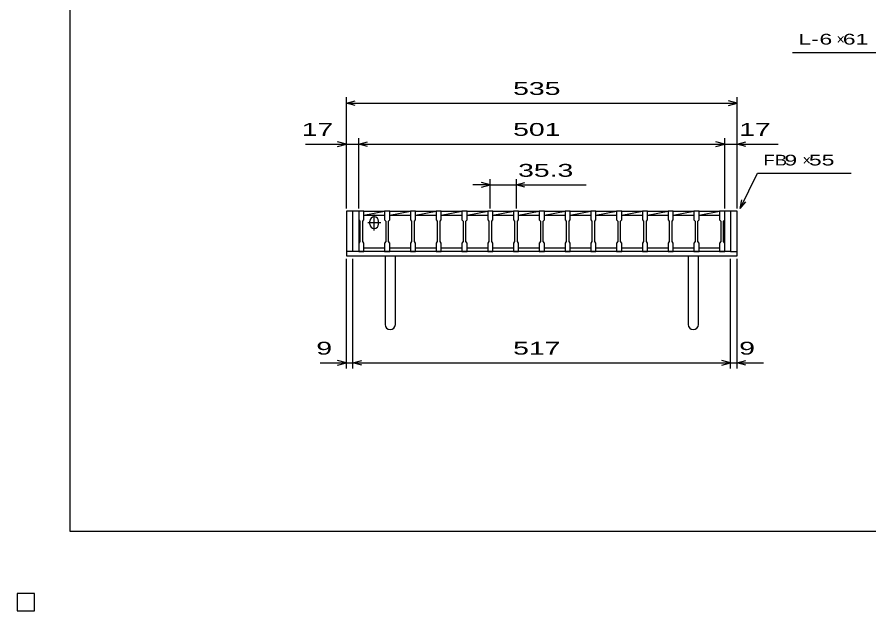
# Model space of a CAD drawing. Units: millimetres, scale not verified. Extents: x -1456 to 1385, y -1026 to 843.
# Drawn here: x -1456 to -289, y -1026 to -213 of the extents above; entities that cross this region are included whole.
import ezdxf
from ezdxf.enums import TextEntityAlignment as Align

# ---------------------------------------------------------------- set-up
doc = ezdxf.new("R2010")
doc.units = ezdxf.units.MM
doc.header["$LTSCALE"] = 8
for name, color, linetype, lineweight in [('0_2', 150, 'Continuous', 25), ('16', 3, 'Continuous', 25), ('19', 6, 'Continuous', 25), ('22', 4, 'Continuous', 25), ('24', 2, 'Continuous', 25), ('32', 4, 'Continuous', 25)]:
    doc.layers.add(name, color=color, linetype=linetype, lineweight=lineweight)
doc.styles.add('ベクトル', font='')
doc.styles.get('ベクトル').set_extended_font_data('ベクトル')

msp = doc.modelspace()

# ---------------------------------------------------------------- linework, layer by layer
at = {"layer": '0_2'}
for p, q in [((-1383.2, -917.2), (-1383.2, 842.8)), ((1384.8, -917.2), (-1383.2, -917.2)), ((-1432, -1002), (-1456, -1002)), ((-1456, -1002), (-1456, -1026)), ((-1432, -1002), (-1456, -1002)), ((-1456, -1002), (-1456, -1026)), ((-1432, -1002), (-1456, -1002)), ((-1456, -1002), (-1456, -1026)), ((-1432, -1002), (-1456, -1002)), ((-1456, -1002), (-1456, -1026)), ((-1432, -1002), (-1456, -1002)), ((-1456, -1002), (-1456, -1026)), ((-1432, -1026), (-1432, -1002)), ((-1432, -1026), (-1432, -1002)), ((-1432, -1026), (-1432, -1002)), ((-1432, -1026), (-1432, -1002)), ((-1432, -1026), (-1432, -1002)), ((-1456, -1026), (-1432, -1026)), ((-1456, -1026), (-1432, -1026)), ((-1456, -1026), (-1432, -1026)), ((-1456, -1026), (-1432, -1026)), ((-1456, -1026), (-1432, -1026))]:
    msp.add_line(p, q, dxfattribs=at)
at = {"layer": '16'}
for p, q in [((-988, -479), (-988, -478.3)), ((-988, -478.3), (-981, -478.3)), ((-988, -479), (-988, -490.5)), ((-981, -479), (-988, -479)), ((-988, -479), (-988, -529)), ((-981, -478.3), (-981, -479)), ((-981, -490.5), (-981, -479)), ((-981, -479), (-952.7, -479)), ((-981, -484.5), (-952.7, -479)), ((-981, -484.5), (-952.7, -484.5)), ((-966.85, -505.5), (-966.85, -483.5)), ((-952.7, -479), (-952.7, -478.3)), ((-952.7, -478.3), (-945.7, -478.3)), ((-952.7, -479), (-952.7, -490.5)), ((-945.7, -479), (-952.7, -479)), ((-945.7, -478.3), (-945.7, -479)), ((-945.7, -490.5), (-945.7, -479)), ((-945.7, -479), (-917.4, -479)), ((-945.7, -484.5), (-917.4, -479)), ((-945.7, -484.5), (-917.4, -484.5)), ((-917.4, -479), (-917.4, -478.3)), ((-917.4, -478.3), (-910.4, -478.3)), ((-917.4, -479), (-917.4, -490.5)), ((-910.4, -479), (-917.4, -479)), ((-910.4, -478.3), (-910.4, -479)), ((-910.4, -490.5), (-910.4, -479)), ((-910.4, -479), (-882.1, -479)), ((-910.4, -484.5), (-882.1, -479)), ((-910.4, -484.5), (-882.1, -484.5)), ((-882.1, -479), (-882.1, -478.3)), ((-882.1, -478.3), (-875.1, -478.3)), ((-882.1, -479), (-882.1, -490.5)), ((-875.1, -479), (-882.1, -479)), ((-875.1, -478.3), (-875.1, -479)), ((-875.1, -490.5), (-875.1, -479)), ((-875.1, -479), (-846.8, -479)), ((-875.1, -484.5), (-846.8, -479)), ((-875.1, -484.5), (-846.8, -484.5)), ((-846.8, -479), (-846.8, -478.3)), ((-846.8, -478.3), (-839.8, -478.3)), ((-846.8, -479), (-846.8, -490.5)), ((-839.8, -479), (-846.8, -479)), ((-839.8, -478.3), (-839.8, -479)), ((-839.8, -490.5), (-839.8, -479)), ((-839.8, -479), (-811.5, -479)), ((-839.8, -484.5), (-811.5, -479)), ((-839.8, -484.5), (-811.5, -484.5)), ((-811.5, -479), (-811.5, -478.3)), ((-811.5, -478.3), (-804.5, -478.3)), ((-811.5, -479), (-811.5, -490.5)), ((-804.5, -479), (-811.5, -479)), ((-804.5, -478.3), (-804.5, -479)), ((-804.5, -490.5), (-804.5, -479)), ((-804.5, -479), (-776.2, -479)), ((-804.5, -484.5), (-776.2, -479)), ((-804.5, -484.5), (-776.2, -484.5)), ((-776.2, -479), (-776.2, -478.3)), ((-776.2, -478.3), (-769.2, -478.3)), ((-776.2, -479), (-776.2, -490.5)), ((-769.2, -479), (-776.2, -479)), ((-769.2, -478.3), (-769.2, -479)), ((-769.2, -490.5), (-769.2, -479)), ((-769.2, -479), (-740.9, -479)), ((-769.2, -484.5), (-740.9, -479)), ((-769.2, -484.5), (-740.9, -484.5)), ((-740.9, -479), (-740.9, -478.3)), ((-740.9, -478.3), (-733.9, -478.3)), ((-740.9, -479), (-740.9, -490.5)), ((-733.9, -479), (-740.9, -479)), ((-733.9, -478.3), (-733.9, -479)), ((-733.9, -490.5), (-733.9, -479)), ((-733.9, -479), (-705.6, -479)), ((-733.9, -484.5), (-705.6, -479)), ((-733.9, -484.5), (-705.6, -484.5)), ((-705.6, -479), (-705.6, -478.3)), ((-705.6, -478.3), (-698.6, -478.3)), ((-705.6, -479), (-705.6, -490.5)), ((-698.6, -479), (-705.6, -479)), ((-698.6, -478.3), (-698.6, -479)), ((-698.6, -490.5), (-698.6, -479)), ((-698.6, -479), (-670.3, -479)), ((-698.6, -484.5), (-670.3, -479)), ((-698.6, -484.5), (-670.3, -484.5)), ((-670.3, -479), (-670.3, -478.3)), ((-670.3, -478.3), (-663.3, -478.3)), ((-670.3, -479), (-670.3, -490.5)), ((-663.3, -479), (-670.3, -479)), ((-663.3, -478.3), (-663.3, -479)), ((-663.3, -490.5), (-663.3, -479)), ((-663.3, -479), (-635, -479)), ((-663.3, -484.5), (-635, -479)), ((-663.3, -484.5), (-635, -484.5)), ((-635, -479), (-635, -478.3)), ((-635, -478.3), (-628, -478.3)), ((-635, -479), (-635, -490.5)), ((-628, -479), (-635, -479)), ((-628, -478.3), (-628, -479)), ((-628, -490.5), (-628, -479)), ((-628, -479), (-599.7, -479)), ((-628, -484.5), (-599.7, -479)), ((-628, -484.5), (-599.7, -484.5)), ((-599.7, -479), (-599.7, -478.3)), ((-599.7, -478.3), (-592.7, -478.3)), ((-599.7, -479), (-599.7, -490.5)), ((-592.7, -479), (-599.7, -479)), ((-592.7, -478.3), (-592.7, -479)), ((-592.7, -490.5), (-592.7, -479)), ((-592.7, -479), (-564.4, -479)), ((-592.7, -484.5), (-564.4, -479)), ((-592.7, -484.5), (-564.4, -484.5)), ((-564.4, -479), (-564.4, -478.3)), ((-564.4, -478.3), (-557.4, -478.3)), ((-564.4, -479), (-564.4, -490.5)), ((-557.4, -479), (-564.4, -479)), ((-557.4, -478.3), (-557.4, -479)), ((-557.4, -490.5), (-557.4, -479)), ((-557.4, -479), (-529.1, -479)), ((-557.4, -484.5), (-529.1, -479)), ((-557.4, -484.5), (-529.1, -484.5)), ((-529.1, -479), (-529.1, -478.3)), ((-529.1, -478.3), (-522.1, -478.3)), ((-529.1, -479), (-529.1, -490.5)), ((-522.1, -479), (-529.1, -479)), ((-522.1, -478.3), (-522.1, -479)), ((-522.1, -490.5), (-522.1, -479)), ((-522.1, -479), (-494, -479)), ((-522.1, -484.5), (-494, -479.039)), ((-522.1, -484.5), (-494, -484.5)), ((-494, -479), (-494, -478.3)), ((-494, -478.3), (-487, -478.3)), ((-494, -479), (-494, -490.5)), ((-487, -479), (-494, -479)), ((-487, -478.3), (-487, -479)), ((-487, -490.5), (-487, -479)), ((-487, -529), (-487, -479)), ((-988, -490.5), (-986.5, -492.5)), ((-986.5, -492.5), (-986.5, -520.5)), ((-982.5, -492.5), (-981, -490.5)), ((-982.5, -520.5), (-982.5, -492.5)), ((-975.85, -494.5), (-957.85, -494.5)), ((-972.85, -496.5), (-972.85, -492.5)), ((-960.85, -496.5), (-960.85, -492.5)), ((-952.7, -490.5), (-951.2, -492.5)), ((-951.2, -492.5), (-951.2, -520.5)), ((-947.2, -492.5), (-945.7, -490.5)), ((-947.2, -520.5), (-947.2, -492.5)), ((-917.4, -490.5), (-915.9, -492.5)), ((-915.9, -492.5), (-915.9, -520.5)), ((-911.9, -492.5), (-910.4, -490.5)), ((-911.9, -520.5), (-911.9, -492.5)), ((-882.1, -490.5), (-880.6, -492.5)), ((-880.6, -492.5), (-880.6, -520.5)), ((-876.6, -492.5), (-875.1, -490.5)), ((-876.6, -520.5), (-876.6, -492.5)), ((-846.8, -490.5), (-845.3, -492.5)), ((-845.3, -492.5), (-845.3, -520.5)), ((-841.3, -492.5), (-839.8, -490.5)), ((-841.3, -520.5), (-841.3, -492.5)), ((-811.5, -490.5), (-810, -492.5)), ((-810, -492.5), (-810, -520.5)), ((-806, -492.5), (-804.5, -490.5)), ((-806, -520.5), (-806, -492.5)), ((-776.2, -490.5), (-774.7, -492.5)), ((-774.7, -492.5), (-774.7, -520.5)), ((-770.7, -492.5), (-769.2, -490.5)), ((-770.7, -520.5), (-770.7, -492.5)), ((-740.9, -490.5), (-739.4, -492.5)), ((-739.4, -492.5), (-739.4, -520.5)), ((-735.4, -492.5), (-733.9, -490.5)), ((-735.4, -520.5), (-735.4, -492.5)), ((-705.6, -490.5), (-704.1, -492.5)), ((-704.1, -492.5), (-704.1, -520.5)), ((-700.1, -492.5), (-698.6, -490.5)), ((-700.1, -520.5), (-700.1, -492.5)), ((-670.3, -490.5), (-668.8, -492.5)), ((-668.8, -492.5), (-668.8, -520.5)), ((-664.8, -492.5), (-663.3, -490.5)), ((-664.8, -520.5), (-664.8, -492.5)), ((-635, -490.5), (-633.5, -492.5)), ((-633.5, -492.5), (-633.5, -520.5)), ((-629.5, -492.5), (-628, -490.5)), ((-629.5, -520.5), (-629.5, -492.5)), ((-599.7, -490.5), (-598.2, -492.5)), ((-598.2, -492.5), (-598.2, -520.5)), ((-594.2, -492.5), (-592.7, -490.5)), ((-594.2, -520.5), (-594.2, -492.5)), ((-564.4, -490.5), (-562.9, -492.5)), ((-562.9, -492.5), (-562.9, -520.5)), ((-558.9, -492.5), (-557.4, -490.5)), ((-558.9, -520.5), (-558.9, -492.5)), ((-529.1, -490.5), (-527.6, -492.5)), ((-527.6, -492.5), (-527.6, -520.5)), ((-523.6, -492.5), (-522.1, -490.5)), ((-523.6, -520.5), (-523.6, -492.5)), ((-494, -490.5), (-492.5, -492.5)), ((-492.5, -492.5), (-492.5, -520.5)), ((-488.5, -492.5), (-487, -490.5)), ((-488.5, -520.5), (-488.5, -492.5)), ((-986.5, -520.5), (-988, -522.5)), ((-988, -522.5), (-988, -534)), ((-981, -522.5), (-982.5, -520.5)), ((-981, -534), (-981, -522.5)), ((-951.2, -520.5), (-952.7, -522.5)), ((-952.7, -522.5), (-952.7, -534)), ((-945.7, -522.5), (-947.2, -520.5)), ((-945.7, -534), (-945.7, -522.5)), ((-915.9, -520.5), (-917.4, -522.5)), ((-917.4, -522.5), (-917.4, -534)), ((-910.4, -522.5), (-911.9, -520.5)), ((-910.4, -534), (-910.4, -522.5)), ((-880.6, -520.5), (-882.1, -522.5)), ((-882.1, -522.5), (-882.1, -534)), ((-875.1, -522.5), (-876.6, -520.5)), ((-875.1, -534), (-875.1, -522.5)), ((-845.3, -520.5), (-846.8, -522.5)), ((-846.8, -522.5), (-846.8, -534)), ((-839.8, -522.5), (-841.3, -520.5)), ((-839.8, -534), (-839.8, -522.5)), ((-810, -520.5), (-811.5, -522.5)), ((-811.5, -522.5), (-811.5, -534)), ((-804.5, -522.5), (-806, -520.5)), ((-804.5, -534), (-804.5, -522.5)), ((-774.7, -520.5), (-776.2, -522.5)), ((-776.2, -522.5), (-776.2, -534)), ((-769.2, -522.5), (-770.7, -520.5)), ((-769.2, -534), (-769.2, -522.5)), ((-739.4, -520.5), (-740.9, -522.5)), ((-740.9, -522.5), (-740.9, -534)), ((-733.9, -522.5), (-735.4, -520.5)), ((-733.9, -534), (-733.9, -522.5)), ((-704.1, -520.5), (-705.6, -522.5)), ((-705.6, -522.5), (-705.6, -534)), ((-698.6, -522.5), (-700.1, -520.5)), ((-698.6, -534), (-698.6, -522.5)), ((-668.8, -520.5), (-670.3, -522.5)), ((-670.3, -522.5), (-670.3, -534)), ((-663.3, -522.5), (-664.8, -520.5)), ((-663.3, -534), (-663.3, -522.5)), ((-633.5, -520.5), (-635, -522.5)), ((-635, -522.5), (-635, -534)), ((-628, -522.5), (-629.5, -520.5)), ((-628, -534), (-628, -522.5)), ((-598.2, -520.5), (-599.7, -522.5)), ((-599.7, -522.5), (-599.7, -534)), ((-592.7, -522.5), (-594.2, -520.5)), ((-592.7, -534), (-592.7, -522.5)), ((-562.9, -520.5), (-564.4, -522.5)), ((-564.4, -522.5), (-564.4, -534)), ((-557.4, -522.5), (-558.9, -520.5)), ((-557.4, -534), (-557.4, -522.5)), ((-527.6, -520.5), (-529.1, -522.5)), ((-529.1, -522.5), (-529.1, -534)), ((-522.1, -522.5), (-523.6, -520.5)), ((-522.1, -534), (-522.1, -522.5)), ((-492.5, -520.5), (-494, -522.5)), ((-494, -522.5), (-494, -534)), ((-487, -522.5), (-488.5, -520.5)), ((-487, -534), (-487, -522.5)), ((-988, -534), (-981, -534)), ((-981, -529), (-952.7, -529)), ((-952.7, -534), (-945.7, -534)), ((-945.7, -529), (-917.4, -529)), ((-917.4, -534), (-910.4, -534)), ((-910.4, -529), (-882.1, -529)), ((-882.1, -534), (-875.1, -534)), ((-875.1, -529), (-846.8, -529)), ((-846.8, -534), (-839.8, -534)), ((-839.8, -529), (-811.5, -529)), ((-811.5, -534), (-804.5, -534)), ((-804.5, -529), (-776.2, -529)), ((-776.2, -534), (-769.2, -534)), ((-769.2, -529), (-740.9, -529)), ((-740.9, -534), (-733.9, -534)), ((-733.9, -529), (-705.6, -529)), ((-705.6, -534), (-698.6, -534)), ((-698.6, -529), (-670.3, -529)), ((-670.3, -534), (-663.3, -534)), ((-663.3, -529), (-635, -529)), ((-635, -534), (-628, -534)), ((-628, -529), (-599.7, -529)), ((-599.7, -534), (-592.7, -534)), ((-592.7, -529), (-564.4, -529)), ((-564.4, -534), (-557.4, -534)), ((-557.4, -529), (-529.1, -529)), ((-529.1, -534), (-522.1, -534)), ((-522.1, -529), (-494, -529)), ((-494, -534), (-487, -534)), ((-1432, -1002), (-1456, -1002)), ((-1456, -1002), (-1456, -1026)), ((-1432, -1002), (-1456, -1002)), ((-1456, -1002), (-1456, -1026)), ((-1432, -1002), (-1456, -1002)), ((-1456, -1002), (-1456, -1026)), ((-1432, -1002), (-1456, -1002)), ((-1456, -1002), (-1456, -1026)), ((-1432, -1002), (-1456, -1002)), ((-1456, -1002), (-1456, -1026)), ((-1432, -1026), (-1432, -1002)), ((-1432, -1026), (-1432, -1002)), ((-1432, -1026), (-1432, -1002)), ((-1432, -1026), (-1432, -1002)), ((-1432, -1026), (-1432, -1002)), ((-1456, -1026), (-1432, -1026)), ((-1456, -1026), (-1432, -1026)), ((-1456, -1026), (-1432, -1026)), ((-1456, -1026), (-1432, -1026)), ((-1456, -1026), (-1432, -1026))]:
    msp.add_line(p, q, dxfattribs=at)
for centre, start, end in [((-966.85, -492.5), 0, 180), ((-966.85, -496.5), 180, 0)]:
    msp.add_arc(centre, 6, start, end, dxfattribs=at)
at = {"layer": '19'}
for p, q in [((-988, -479), (-1005, -479)), ((-1005, -479), (-1005, -540)), ((-996, -534), (-996, -479)), ((-470, -479), (-487, -479)), ((-479, -479), (-479, -534)), ((-470, -540), (-470, -479)), ((-996, -534), (-1005, -534)), ((-479, -534), (-996, -534)), ((-479, -534), (-470, -534)), ((-1005, -540), (-470, -540)), ((-952, -540), (-952, -634)), ((-938, -634), (-938, -540)), ((-537, -540), (-537, -634)), ((-523, -634), (-523, -540))]:
    msp.add_line(p, q, dxfattribs=at)
for centre in [(-945, -634), (-530, -634)]:
    msp.add_arc(centre, 7, 180, 0, dxfattribs=at)
at = {"layer": '22'}
for p, q in [((-394, -261.5), (-234, -261.5)), ((-1005, -475), (-1005, -323)), ((-470, -475), (-470, -323)), ((-1005, -331), (-993, -327.8)), ((-993, -334.2), (-1005, -331)), ((-1005, -331), (-470, -331)), ((-470, -331), (-482, -327.8)), ((-482, -334.2), (-470, -331)), ((-1005, -387), (-1017, -383.8)), ((-1005, -475), (-1005, -379)), ((-988, -475), (-988, -379)), ((-988, -387), (-976, -383.8)), ((-487, -387), (-499, -383.8)), ((-487, -475), (-487, -379)), ((-470, -475), (-470, -379)), ((-470, -387), (-458, -383.8)), ((-1061, -387), (-1005, -387)), ((-1017, -390.2), (-1005, -387)), ((-1005, -387), (-988, -387)), ((-976, -390.2), (-988, -387)), ((-988, -387), (-487, -387)), ((-499, -390.2), (-487, -387)), ((-487, -387), (-470, -387)), ((-458, -390.2), (-470, -387)), ((-470, -387), (-414, -387)), ((-466, -475), (-442, -427)), ((-442, -427), (-314, -427)), ((-808, -443), (-832, -443)), ((-808, -443), (-820, -439.8)), ((-820, -446.2), (-808, -443)), ((-808, -475), (-808, -435)), ((-808, -443), (-772.7, -443)), ((-772.7, -435), (-772.7, -475)), ((-772.7, -443), (-760.7, -439.8)), ((-760.7, -446.2), (-772.7, -443)), ((-772.7, -443), (-676.7, -443)), ((-466, -475), (-463.6, -463.32)), ((-466, -475), (-458, -466.2)), ((-1005, -694.4), (-1005, -544)), ((-996, -694.4), (-996, -544)), ((-479, -694.4), (-479, -544)), ((-470, -694.4), (-470, -544)), ((-1041, -686.4), (-1005, -686.4)), ((-1005, -686.4), (-1017, -683.2)), ((-1017, -689.6), (-1005, -686.4)), ((-1005, -686.4), (-996, -686.4)), ((-996, -686.4), (-984, -683.2)), ((-984, -689.6), (-996, -686.4)), ((-996, -686.4), (-479, -686.4)), ((-479, -686.4), (-491, -683.2)), ((-491, -689.6), (-479, -686.4)), ((-479, -686.4), (-470, -686.4)), ((-470, -686.4), (-458, -683.2)), ((-458, -689.6), (-470, -686.4)), ((-470, -686.4), (-434, -686.4))]:
    msp.add_line(p, q, dxfattribs=at)
at = {"layer": '22', "color": 2}
for p, q in [((-1432, -1002), (-1456, -1002)), ((-1456, -1002), (-1456, -1026)), ((-1432, -1002), (-1456, -1002)), ((-1456, -1002), (-1456, -1026)), ((-1432, -1002), (-1456, -1002)), ((-1456, -1002), (-1456, -1026)), ((-1432, -1026), (-1432, -1002)), ((-1432, -1026), (-1432, -1002)), ((-1432, -1026), (-1432, -1002)), ((-1456, -1026), (-1432, -1026)), ((-1456, -1026), (-1432, -1026)), ((-1456, -1026), (-1432, -1026))]:
    msp.add_line(p, q, dxfattribs=at)
at = {"layer": '24', "color": 4}
for p, q in [((-1432, -1002), (-1456, -1002)), ((-1456, -1002), (-1456, -1026)), ((-1432, -1002), (-1456, -1002)), ((-1456, -1002), (-1456, -1026)), ((-1432, -1002), (-1456, -1002)), ((-1456, -1002), (-1456, -1026)), ((-1432, -1026), (-1432, -1002)), ((-1432, -1026), (-1432, -1002)), ((-1432, -1026), (-1432, -1002)), ((-1456, -1026), (-1432, -1026)), ((-1456, -1026), (-1432, -1026)), ((-1456, -1026), (-1432, -1026))]:
    msp.add_line(p, q, dxfattribs=at)
at = {"layer": '32'}
for p, q in [((-1432, -1002), (-1456, -1002)), ((-1456, -1002), (-1456, -1026)), ((-1432, -1002), (-1456, -1002)), ((-1456, -1002), (-1456, -1026)), ((-1432, -1002), (-1456, -1002)), ((-1456, -1002), (-1456, -1026)), ((-1432, -1002), (-1456, -1002)), ((-1456, -1002), (-1456, -1026)), ((-1432, -1002), (-1456, -1002)), ((-1456, -1002), (-1456, -1026)), ((-1432, -1026), (-1432, -1002)), ((-1432, -1026), (-1432, -1002)), ((-1432, -1026), (-1432, -1002)), ((-1432, -1026), (-1432, -1002)), ((-1432, -1026), (-1432, -1002)), ((-1456, -1026), (-1432, -1026)), ((-1456, -1026), (-1432, -1026)), ((-1456, -1026), (-1432, -1026)), ((-1456, -1026), (-1432, -1026)), ((-1456, -1026), (-1432, -1026))]:
    msp.add_line(p, q, dxfattribs=at)

# ---------------------------------------------------------------- texts
at = {"layer": '22', "color": 2, "style": 'ベクトル'}
for s, height, width, p in [('L-', 14.66, 1.6, (-386, -243.5)), (' 6 ', 14.66, 1.6, (-366, -243.5)), (' 61 ', 14.66, 1.6, (-334, -243.5)), (' 535 ', 17.6, 1.65, (-787.5, -311)), (' 17 ', 17.6, 1.65, (-1077, -367)), (' 501 ', 17.6, 1.65, (-787.5, -367)), (' 17 ', 17.6, 1.65, (-478, -367)), ('FB', 14.66, 1.3, (-434, -409)), (' 9 ', 14.66, 1.6, (-414, -409)), (' 55 ', 14.66, 1.6, (-380.4, -409)), (' 35.3 ', 17.6, 1.65, (-780.7, -423)), (' 9 ', 17.6, 1.65, (-1057, -666.4)), (' 517 ', 17.6, 1.65, (-787.5, -666.4)), (' 9 ', 17.6, 1.65, (-478, -666.4))]:
    msp.add_text(s, height=height, dxfattribs=dict(at, width=width)).set_placement(p, align=Align.MIDDLE_LEFT)
for p in [(-334, -243.5), (-380.4, -409)]:
    msp.add_text('×', height=14.66, dxfattribs=at).set_placement(p, align=Align.MIDDLE_LEFT)

doc.saveas('drawing.dxf')
